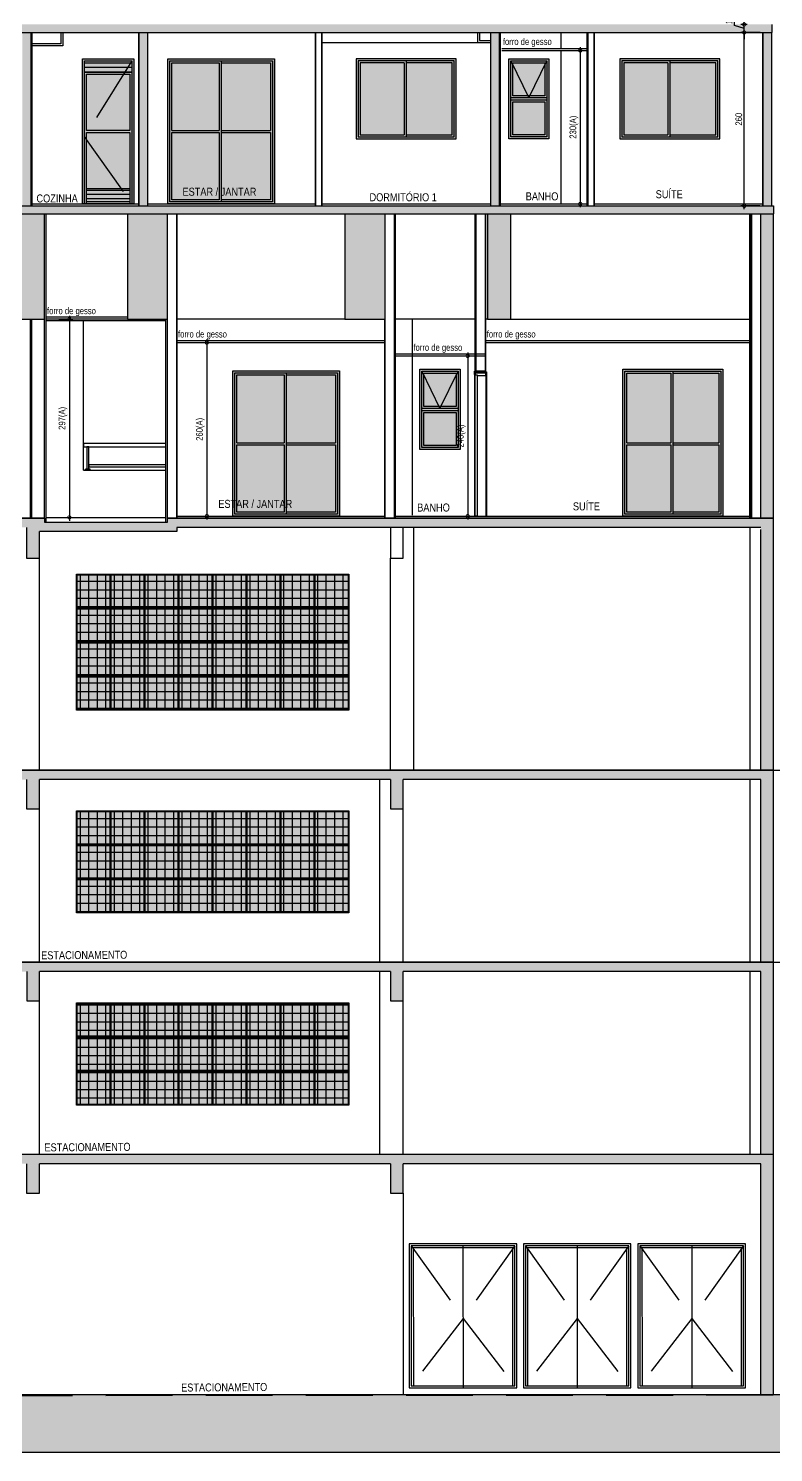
# Model space of a CAD drawing. Header units: metres. Extents: x -9138 to -7768, y 20 to 184.
# Drawn here: x -9006.6 to -8995.44, y 20.33 to 41.68 of the extents above; entities that cross this region are included whole.
import ezdxf
from ezdxf.enums import TextEntityAlignment as Align

# ---------------------------------------------------------------- set-up
doc = ezdxf.new("R2010")
doc.units = ezdxf.units.M
doc.linetypes.add('CTE ELEV$0$DASHEDX2', pattern=[1.5, 1, -0.5])
for name, color, linetype in [('ARQ-DIM EMBASAM', 2, 'Continuous'), ('CTE ELEV$0$ARQ-ALV ACAB', 4, 'Continuous'), ('CTE ELEV$0$ARQ-ALV OSSO', 5, 'Continuous'), ('CTE ELEV$0$ARQ-AUX', 7, 'Continuous'), ('CTE ELEV$0$ARQ-AUX1', 1, 'Continuous'), ('CTE ELEV$0$ARQ-CAX', 1, 'Continuous'), ('CTE ELEV$0$ARQ-DIM', 2, 'Continuous'), ('CTE ELEV$0$ARQ-ENCH', 1, 'Continuous'), ('CTE ELEV$0$ARQ-EST', 2, 'Continuous'), ('CTE ELEV$0$ARQ-PRJ', 7, 'CTE ELEV$0$DASHEDX2'), ('CTE ELEV$0$ARQ-TXT', 2, 'Continuous'), ('CTE ELEV$0$ES-CORTE', 2, 'Continuous')]:
    doc.layers.add(name, color=color, linetype=linetype)
doc.layers.add('CTE ELEV$0$COR-CAIX', color=7, linetype='Continuous', true_color=0x45494e)
doc.styles.add('CTE ELEV$0$Adesa', font='ARIALN.TTF')
doc.dimstyles.new('CTE ELEV$0$ADESA 1-0050', dxfattribs={"dimtxt": 0.1, "dimasz": 0.1, "dimexe": 0.05, "dimexo": 0.05, "dimgap": 0.03, "dimtad": 1, "dimdec": 1, "dimlfac": 100, "dimzin": 12, "dimtxsty": 'CTE ELEV$0$Adesa', "dimblk": 'CTE ELEV$0$_DotSmall', "dimcen": 1, "dimdle": 0.05, "dimclrd": 1, "dimclre": 1, "dimclrt": 256, "dimazin": 3, "dimtm": 1e-09, "dimtfac": 1, "dimtdec": 1, "dimtmove": 1, "dimatfit": 0, "dimldrblk": 'CTE ELEV$0$_DotSmall', "dimfxl": 0.8, "dimtvp": 2, "dimtolj": 1, "dimtzin": 0, "dimarcsym": 0})
pattern_1 = [(45, (-0.025073, 1e-07), (-0.02245064, 0.02245064), [])]

# ---------------------------------------------------------------- blocks, each defined once
blk = doc.blocks.new('CTE ELEV$0$CT AA 1 ANDAR')
at = {"layer": 'CTE ELEV$0$ES-CORTE'}
h = blk.add_hatch(color=8, dxfattribs=at)
h.dxf.hatch_style = 1
h.paths.add_polyline_path([(15.189, 3.02), (15.379, 3.02), (15.379, 3.46), (20.639, 3.46), (20.639, 3.02), (20.829, 3.02), (20.829, 3.46), (26.189, 3.46), (26.189, 0), (26.379, 0), (26.379, 3.6), (4.975, 3.6), (4.975, 0), (5.165, 0), (5.165, 3.46), (9.819, 3.46), (9.819, 3.02), (10.009, 3.02), (10.009, 3.46), (15.189, 3.46)])
at = {"layer": 'CTE ELEV$0$ARQ-AUX1'}
for points in [[(20.829, 3.02), (20.829, 0)], [(21.727, 2.23), (21.728, 0.092)], [(23.437, 2.23), (23.438, 0.092)], [(25.154, 2.23), (25.155, 0.092)]]:
    blk.add_lwpolyline(points, dxfattribs=at)
for points in [[(20.922, 0.1), (22.532, 0.1), (22.532, 2.26), (20.922, 2.26)], [(20.952, 0.13), (22.502, 0.13), (22.502, 2.23), (20.952, 2.23)], [(20.983, 0.13), (22.473, 0.13), (22.472, 2.2), (20.982, 2.2)], [(22.632, 0.1), (24.242, 0.1), (24.242, 2.26), (22.632, 2.26)], [(22.662, 0.13), (24.212, 0.13), (24.212, 2.23), (22.662, 2.23)], [(22.693, 0.13), (24.183, 0.13), (24.182, 2.2), (22.692, 2.2)], [(24.349, 0.1), (25.959, 0.1), (25.959, 2.26), (24.349, 2.26)], [(24.379, 0.13), (25.929, 0.13), (25.929, 2.23), (24.379, 2.23)], [(24.41, 0.13), (25.9, 0.13), (25.899, 2.2), (24.409, 2.2)]]:
    blk.add_lwpolyline(points, close=True, dxfattribs=at)
at = {"layer": 'CTE ELEV$0$ARQ-PRJ'}
for points in [[(20.952, 2.23), (21.728, 1.141), (20.952, 0.13)], [(22.503, 2.23), (21.728, 1.141), (22.503, 0.13)], [(22.662, 2.23), (23.438, 1.141), (22.662, 0.13)], [(24.213, 2.23), (23.438, 1.141), (24.213, 0.13)], [(24.379, 2.23), (25.155, 1.141), (24.379, 0.13)], [(25.93, 2.23), (25.155, 1.141), (25.93, 0.13)]]:
    blk.add_lwpolyline(points, dxfattribs=at)
at = {"layer": 'CTE ELEV$0$ES-CORTE'}
for p, q in [((26.379, 3.6), (4.975, 3.6, 0)), ((26.379, 3.6), (4.975, 3.6, 0)), ((20.639, 3.46), (15.379, 3.46)), ((20.639, 3.46), (15.379, 3.46)), ((26.379, 0), (26.379, 3.6)), ((26.379, 0), (26.379, 3.6)), ((-41.797, 0), (40.794, 0)), ((-41.797, 0), (40.794, 0))]:
    blk.add_line(p, q, dxfattribs=at)
for points in [[(15.189, 3.46), (15.189, 3.02), (15.379, 3.02), (15.379, 3.46)], [(15.189, 3.46), (15.189, 3.02), (15.379, 3.02), (15.379, 3.46)], [(20.639, 3.46), (20.639, 3.02), (20.829, 3.02), (20.829, 3.46)], [(20.639, 3.46), (20.639, 3.02), (20.829, 3.02), (20.829, 3.46)], [(26.189, 0), (26.189, 3.46), (20.829, 3.46)], [(26.189, 0), (26.189, 3.46), (20.829, 3.46)]]:
    blk.add_lwpolyline(points, dxfattribs=at)
at = {"layer": 'CTE ELEV$0$ARQ-TXT', "style": 'CTE ELEV$0$Adesa'}
blk.add_text('ESTACIONAMENTO', height=0.12, rotation=0.4387, dxfattribs=at).set_placement((18.149, 0.048, -0.035), align=Align.CENTER)
blk = doc.blocks.new('CTE ELEV$0$V NEOREX 18')
at = {"layer": 'CTE ELEV$0$ARQ-AUX'}
h = blk.add_hatch(dxfattribs=at)
h.set_pattern_fill('NET', color=256, scale=0.04)
h.set_pattern_definition([(0, (0.255, 0.5), (0, 0.127), []), (90, (0.255, 0.5), (-0.127, 8e-18), [])])
h.paths.add_polyline_path([(0.01, 0.5), (0.01, 0.01), (0.5, 0.01), (0.5, 0.5)])
at = {"layer": 'CTE ELEV$0$COR-CAIX'}
h = blk.add_hatch(color=256, dxfattribs=at)
h.dxf.hatch_style = 1
h.paths.add_polyline_path([(0, 0.51), (0.51, 0.51), (0.51, 0), (0, 0)])
at = {"layer": 'CTE ELEV$0$ARQ-AUX'}
for points in [[(0, 0.51), (0.51, 0.51), (0.51, 0), (0, 0)], [(0.01, 0.5), (0.5, 0.5), (0.5, 0.01), (0.01, 0.01)]]:
    blk.add_lwpolyline(points, close=True, dxfattribs=at)
blk = doc.blocks.new('CTE ELEV$0$CT AA 2 ANDAR')
at = {"layer": 'CTE ELEV$0$ES-CORTE'}
h = blk.add_hatch(color=8, dxfattribs=at)
h.dxf.hatch_style = 1
h.paths.add_polyline_path([(4.9747, 3.4149), (4.9747, 3.2749), (9.8193, 3.2749), (9.8193, 2.8351), (10.0092, 2.8351), (10.0092, 3.2749), (15.1893, 3.2749), (15.1893, 2.8349), (15.3793, 2.8349), (15.3793, 3.2749), (20.6393, 3.2749), (20.6393, 2.8349), (20.8293, 2.8349), (20.8293, 3.2749), (26.1894, 3.2749), (26.1894, 0.5349), (26.3793, 0.5349), (26.3793, 3.4149)])
at = {"layer": 'CTE ELEV$0$ARQ-AUX1'}
for p, q in [((20.479, 0.5349), (20.4793, 3.2749)), ((26.0292, 0.5349), (26.0292, 3.2749)), ((15.379, 0.5349), (15.3793, 2.835)), ((20.829, 0.5349), (20.8293, 2.835))]:
    blk.add_line(p, q, dxfattribs=at)
at = {"layer": 'CTE ELEV$0$ES-CORTE'}
for p, q in [((26.3793, 3.4149), (4.9747, 3.4149, 0)), ((20.6393, 3.2749), (15.3793, 3.2749)), ((26.1894, 3.2749), (20.8293, 3.2749)), ((26.1894, 0.5349), (26.1894, 3.2749)), ((26.3793, 0.5349), (26.3793, 3.4149))]:
    blk.add_line(p, q, dxfattribs=at)
for points in [[(15.1893, 3.2749), (15.1893, 2.8349), (15.3793, 2.8349), (15.3793, 3.2749)], [(20.6393, 3.2749), (20.6393, 2.8349), (20.8293, 2.8349), (20.8293, 3.2749)], [(26.3793, 0.5349), (4.9747, 0.5349)]]:
    blk.add_lwpolyline(points, dxfattribs=at)
at = {"layer": 'CTE ELEV$0$ARQ-AUX1'}
for p in [(15.9344, 2.2949, 0), (16.4444, 2.2949, 0), (16.9544, 2.2949, 0), (17.4644, 2.2949, 0), (17.9744, 2.2949, 0), (18.4844, 2.2949, 0), (18.9944, 2.2949, 0), (19.5044, 2.2949, 0), (15.9344, 1.7849, 0), (16.4444, 1.7849, 0), (16.9544, 1.7849, 0), (17.4644, 1.7849, 0), (17.9744, 1.7849, 0), (18.4844, 1.7849, 0), (18.9944, 1.7849, 0), (19.5044, 1.7849, 0), (15.9344, 1.2749, 0), (16.4444, 1.2749, 0), (16.9544, 1.2749, 0), (17.4644, 1.2749, 0), (17.9744, 1.2749, 0), (18.4844, 1.2749, 0), (18.9944, 1.2749, 0), (19.5044, 1.2749, 0)]:
    blk.add_blockref('CTE ELEV$0$V NEOREX 18', p, dxfattribs=at)
blk = doc.blocks.new('CTE ELEV$0$CT AA 3 ANDAR')
h = blk.add_hatch(color=8)
h.dxf.hatch_style = 1
h.paths.add_polyline_path([(26.379, 2.88), (4.975, 2.88), (4.975, 2.74), (9.819, 2.74), (9.819, 2.3), (10.009, 2.3), (10.009, 2.74), (15.189, 2.74), (15.189, 2.3), (15.379, 2.3), (15.379, 2.74), (20.639, 2.74), (20.639, 2.3), (20.829, 2.3), (20.829, 2.74), (26.189, 2.74), (26.189, 0), (26.379, 0)])
at = {"layer": 'CTE ELEV$0$ARQ-AUX1'}
for p, q in [((20.479, 0), (20.479, 2.74)), ((26.029, 0), (26.029, 2.74)), ((15.379, 0), (15.379, 2.3)), ((20.829, 0), (20.829, 2.3))]:
    blk.add_line(p, q, dxfattribs=at)
at = {"layer": 'CTE ELEV$0$ES-CORTE'}
for p, q in [((26.379, 2.88), (4.975, 2.88, 0)), ((26.379, 0), (26.379, 2.88)), ((20.639, 2.74), (15.379, 2.74)), ((26.189, 2.74), (20.829, 2.74)), ((26.189, 0), (26.189, 2.74))]:
    blk.add_line(p, q, dxfattribs=at)
for points in [[(15.189, 2.74), (15.189, 2.3), (15.379, 2.3), (15.379, 2.74)], [(20.639, 2.74), (20.639, 2.3), (20.829, 2.3), (20.829, 2.74)], [(4.975, 0), (40.762, 0)]]:
    blk.add_lwpolyline(points, dxfattribs=at)
at = {"layer": 'CTE ELEV$0$ARQ-AUX1'}
for p in [(15.934, 1.76, 0), (16.444, 1.76, 0), (16.954, 1.76, 0), (17.464, 1.76, 0), (17.974, 1.76, 0), (18.484, 1.76, 0), (18.994, 1.76, 0), (19.504, 1.76, 0), (15.934, 1.25, 0), (16.444, 1.25, 0), (16.954, 1.25, 0), (17.464, 1.25, 0), (17.974, 1.25, 0), (18.484, 1.25, 0), (18.994, 1.25, 0), (19.504, 1.25, 0), (15.934, 0.74, 0), (16.444, 0.74, 0), (16.954, 0.74, 0), (17.464, 0.74, 0), (17.974, 0.74, 0), (18.484, 0.74, 0), (18.994, 0.74, 0), (19.504, 0.74, 0)]:
    blk.add_blockref('CTE ELEV$0$V NEOREX 18', p, dxfattribs=at)
blk = doc.blocks.new('CTE ELEV$0$CT AA 4 ANDAR')
at = {"layer": 'CTE ELEV$0$ARQ-DIM'}
h = blk.add_hatch(color=8, dxfattribs=at)
h.dxf.hatch_style = 1
h.paths.add_polyline_path([(10.009, 4.18), (9.819, 4.18), (9.819, 3.72), (10.009, 3.72)], flags=17)
h.paths.add_polyline_path([(15.379, 4.12), (17.438, 4.12), (17.438, 4.18), (20.639, 4.18), (26.165, 4.18), (26.189, 4.18), (26.189, 0.54), (26.379, 0.54), (26.379, 4.32), (17.298, 4.32), (17.298, 4.26), (15.454, 4.26), (15.454, 4.32), (4.975, 4.32), (4.975, 4.18), (15.189, 4.18), (15.189, 3.72), (15.379, 3.72)])
at = {"layer": 'CTE ELEV$0$ARQ-AUX1'}
for p, q in [((20.99, 0.54), (20.989, 4.18)), ((26.029, 0.54), (26.029, 4.18)), ((15.379, 0.54), (15.379, 3.72)), ((20.64, 0.54), (20.639, 3.72))]:
    blk.add_line(p, q, dxfattribs=at)
at = {"layer": 'CTE ELEV$0$ARQ-DIM'}
blk.add_lwpolyline([(17.438, 4.18), (17.438, 4.12), (15.379, 4.12)], dxfattribs=at)
at = {"layer": 'CTE ELEV$0$ES-CORTE'}
for p, q in [((15.454, 4.32, 0), (4.975, 4.32, 0)), ((26.379, 4.32), (17.298, 4.32, 0)), ((26.379, 0.54), (26.379, 4.32)), ((26.165, 4.18), (17.438, 4.18, 0)), ((20.639, 4.18), (17.438, 4.18)), ((26.189, 4.18), (20.829, 4.18)), ((26.189, 0.54), (26.189, 4.15)), ((4.97, 0.54, 0), (40.794, 0.54))]:
    blk.add_line(p, q, dxfattribs=at)
for points in [[(15.189, 4.18), (15.189, 3.72), (15.379, 3.72), (15.379, 4.12)], [(20.639, 4.18), (20.639, 3.72), (20.829, 3.72), (20.829, 4.18)]]:
    blk.add_lwpolyline(points, dxfattribs=at)
at = {"layer": 'CTE ELEV$0$ARQ-AUX1'}
for p in [(15.934, 2.97, 0), (16.444, 2.97, 0), (16.954, 2.97, 0), (17.464, 2.97, 0), (17.974, 2.97, 0), (18.484, 2.97, 0), (18.994, 2.97, 0), (19.504, 2.97, 0), (15.934, 2.46, 0), (16.444, 2.46, 0), (16.954, 2.46, 0), (17.464, 2.46, 0), (17.974, 2.46, 0), (18.484, 2.46, 0), (18.994, 2.46, 0), (19.504, 2.46, 0), (15.934, 1.95, 0), (16.444, 1.95, 0), (16.954, 1.95, 0), (17.464, 1.95, 0), (17.974, 1.95, 0), (18.484, 1.95, 0), (18.994, 1.95, 0), (19.504, 1.95, 0), (15.934, 1.44, 0), (16.444, 1.44, 0), (16.954, 1.44, 0), (17.464, 1.44, 0), (17.974, 1.44, 0), (18.484, 1.44, 0), (18.994, 1.44, 0), (19.504, 1.44, 0)]:
    blk.add_blockref('CTE ELEV$0$V NEOREX 18', p, dxfattribs=at)
blk = doc.blocks.new('CTE ELEV$0$V P 160x220')
at = {"layer": 'CTE ELEV$0$COR-CAIX'}
h = blk.add_hatch(color=256, dxfattribs=at)
h.dxf.hatch_style = 1
h.paths.add_polyline_path([(0, 2.175), (1.6, 2.175), (1.6, 0), (0, 0)])
h = blk.add_hatch(color=254, dxfattribs=at)
h.dxf.hatch_style = 1
h.paths.add_polyline_path([(0.77, 2.115), (0.06, 2.115), (0.06, 1.1), (0.77, 1.1)])
h.paths.add_polyline_path([(1.54, 2.115), (0.8, 2.115), (0.8, 1.1), (1.54, 1.1)])
h.paths.add_polyline_path([(1.54, 1.07), (0.8, 1.07), (0.8, 0.06), (1.54, 0.06)])
h.paths.add_polyline_path([(0.77, 1.07), (0.06, 1.07), (0.06, 0.06), (0.77, 0.06)])
at = {"layer": 'CTE ELEV$0$ARQ-CAX'}
for p, q in [((0.06, 1.1), (0.77, 1.1)), ((0.06, 1.07), (0.77, 1.07)), ((0.8, 1.1), (1.54, 1.1)), ((0.8, 1.07), (1.54, 1.07))]:
    blk.add_line(p, q, dxfattribs=at)
for points in [[(0, 2.175), (1.6, 2.175), (1.6, 0), (0, 0)], [(0.03, 2.145), (1.57, 2.145), (1.57, 0.03), (0.03, 0.03)]]:
    blk.add_lwpolyline(points, close=True, dxfattribs=at)
for points in [[(0.8, 2.145), (0.8, 0.03)], [(0.06, 1.1), (0.06, 2.115), (0.77, 2.115)], [(0.77, 2.115), (0.77, 1.1)], [(0.8, 2.115), (1.54, 2.115), (1.54, 1.1)], [(0.77, 0.06), (0.06, 0.06), (0.06, 1.07)], [(0.77, 1.07), (0.77, 0.06)], [(1.54, 1.07), (1.54, 0.06), (0.8, 0.06)]]:
    blk.add_lwpolyline(points, dxfattribs=at)
blk = doc.blocks.new('CTE ELEV$0$V J 80x60')
at = {"layer": 'CTE ELEV$0$COR-CAIX'}
h = blk.add_hatch(color=256, dxfattribs=at)
h.dxf.hatch_style = 1
h.paths.add_polyline_path([(0, 1.2), (0.6, 1.2), (0.6, 0), (0, 0)])
h = blk.add_hatch(color=254, dxfattribs=at)
h.dxf.hatch_style = 1
h.paths.add_polyline_path([(0.54, 0.555), (0.06, 0.555), (0.06, 0.06), (0.54, 0.06)])
h.paths.add_polyline_path([(0.06, 1.108), (0.06, 0.645), (0.285, 0.645)], flags=17)
h.paths.add_polyline_path([(0.54, 1.108), (0.54, 1.14), (0.06, 1.14), (0.06, 1.108), (0.285, 0.645), (0.315, 0.645)])
h.paths.add_polyline_path([(0.54, 1.108), (0.315, 0.645), (0.54, 0.645)], flags=17)
at = {"layer": 'CTE ELEV$0$ARQ-CAX', "flags": 128}
for points in [[(0, 1.2), (0.6, 1.2), (0.6, 0), (0, 0)], [(0.03, 1.17), (0.57, 1.17), (0.57, 0.615), (0.03, 0.615)], [(0.03, 1.17), (0.57, 1.17), (0.57, 0.03), (0.03, 0.03)], [(0.06, 1.14), (0.54, 1.14), (0.54, 0.645), (0.06, 0.645)], [(0.03, 0.585), (0.57, 0.585), (0.57, 0.03), (0.03, 0.03)], [(0.06, 0.555), (0.54, 0.555), (0.54, 0.06), (0.06, 0.06)]]:
    blk.add_lwpolyline(points, close=True, dxfattribs=at)
at = {"layer": 'CTE ELEV$0$ARQ-PRJ'}
blk.add_lwpolyline([(0.03, 1.17), (0.3, 0.615), (0.57, 1.17)], dxfattribs=at)
blk = doc.blocks.new('*U161')
for p, q in [((-0.015, -0.005), (-0.015, -2.16)), ((0.155, -0.004), (0.155, -2.16)), ((0.165, -0.005), (0.165, -2.16))]:
    blk.add_line(p, q)
for points in [[(-0.015, 0.01), (-0.005, 0.01), (-0.005, -0.04), (-0.015, -0.04)], [(-0.005, -0.045), (0.025, -0.045), (0.025, -2.16), (-0.005, -2.16)], [(0.155, 0), (0.165, 0), (0.165, -0.05), (0.155, -0.05)]]:
    blk.add_lwpolyline(points, close=True)
blk.add_lwpolyline([(-0.005, -0.02), (-0.005, -0.045), (0.025, -0.045), (0.025, -0.055), (0.155, -0.055), (0.155, -0.02), (-0.005, -0.02)])
blk = doc.blocks.new('CTE ELEV$0$V P 150x220')
at = {"layer": 'CTE ELEV$0$COR-CAIX', "transparency": 33554687}
h = blk.add_hatch(color=256, dxfattribs=at)
h.dxf.hatch_style = 1
h.paths.add_polyline_path([(0, 2.2), (1.5, 2.2), (1.5, 0), (0, 0)])
h = blk.add_hatch(color=254, dxfattribs=at)
h.dxf.hatch_style = 1
h.paths.add_polyline_path([(0.72, 2.14), (0.06, 2.14), (0.06, 1.1), (0.72, 1.1)])
h.paths.add_polyline_path([(1.44, 2.14), (0.75, 2.14), (0.75, 1.1), (1.44, 1.1)])
h.paths.add_polyline_path([(1.44, 1.07), (0.75, 1.07), (0.75, 0.06), (1.44, 0.06)])
h.paths.add_polyline_path([(0.72, 1.07), (0.06, 1.07), (0.06, 0.06), (0.72, 0.06)])
for p, q in [((0.06, 1.1), (0.72, 1.1)), ((0.06, 1.07), (0.72, 1.07)), ((0.75, 1.1), (1.44, 1.1)), ((0.75, 1.07), (1.44, 1.07))]:
    blk.add_line(p, q)
for points in [[(0, 2.2), (1.5, 2.2), (1.5, 0), (0, 0)], [(0.03, 2.17), (1.47, 2.17), (1.47, 0.03), (0.03, 0.03)]]:
    blk.add_lwpolyline(points, close=True)
for points in [[(0.06, 1.1), (0.06, 2.14), (0.72, 2.14)], [(0.72, 2.14), (0.72, 1.1)], [(0.75, 2.17), (0.75, 0.03)], [(0.75, 2.14), (1.44, 2.14), (1.44, 1.1)], [(0.72, 0.06), (0.06, 0.06), (0.06, 1.07)], [(0.72, 1.07), (0.72, 0.06)], [(1.44, 1.07), (1.44, 0.06), (0.75, 0.06)]]:
    blk.add_lwpolyline(points)
blk = doc.blocks.new('CTE ELEV$0$CT AA PUC')
h = blk.add_hatch(color=8)
h.dxf.hatch_style = 1
h.paths.add_polyline_path([(10.055, 4.56), (9.645, 4.56), (9.645, 2.98), (10.055, 2.98)])
h.paths.add_polyline_path([(26.4, 4.56), (26.21, 4.56), (26.21, 0), (26.4, 0)])
h.paths.add_polyline_path([(26.4, 4.68), (4.995, 4.68), (4.995, 4.56), (26.4, 4.56)])
h.paths.add_polyline_path([(22.463, 4.56), (22.113, 4.56), (22.113, 2.98), (22.463, 2.98)])
h.paths.add_polyline_path([(20.579, 4.56), (19.979, 4.56), (19.979, 2.98), (20.579, 2.98)])
h.paths.add_polyline_path([(17.319, 4.56), (16.719, 4.56), (16.719, 2.98), (17.319, 2.98)])
h.paths.add_polyline_path([(15.475, 4.56), (15.075, 4.56), (15.075, 2.98), (15.475, 2.98)])
h.paths.add_polyline_path([(13.674, 4.56), (13.324, 4.56), (13.324, 2.98), (13.674, 2.98)])
h.paths.add_polyline_path([(11.064, 4.56), (10.714, 4.56), (10.714, 2.98), (11.064, 2.98)])
h.paths.add_polyline_path([(7.895, 4.56), (7.545, 4.56), (7.545, 2.98), (7.895, 2.98)])
h.paths.add_polyline_path([(5.145, 4.56), (4.995, 4.56), (4.995, 0), (5.145, 0)])
at = {"layer": 'CTE ELEV$0$ARQ-ENCH'}
h = blk.add_hatch(dxfattribs=at)
h.set_pattern_fill('ANSI31', color=256, scale=0.01)
h.set_pattern_definition(pattern_1)
h.paths.add_polyline_path([(26.05, 4.56), (26.07, 4.56), (26.07, 0), (26.05, 0)])
h = blk.add_hatch(dxfattribs=at)
h.set_pattern_fill('ANSI31', color=256, scale=0.01)
h.set_pattern_definition(pattern_1)
h.paths.add_polyline_path([(26.05, 4.56), (26.07, 4.56), (26.07, 0), (26.05, 0)])
blk.add_line((16.06, 0.72, 0), (16.06, 2.955, 0))
at = {"ltscale": 0.05}
for p, q in [((16.09, 0.72, 0), (16.09, 0.735, 0)), ((16.16, 0.735, 0), (16.09, 0.735, 0)), ((16.09, 0.72, 0), (16.09, 0.735, 0)), ((16.16, 0.72, 0), (16.16, 0.735, 0))]:
    blk.add_line(p, q, dxfattribs=at)
at = {"ltscale": 0.05, "elevation": 0}
for points in [[(17.294, 1.12), (16.06, 1.12), (16.06, 1.07), (17.294, 1.07)], [(16.16, 0.72), (16.09, 0.72)], [(16.16, 0.72), (16.09, 0.72)]]:
    blk.add_lwpolyline(points, dxfattribs=at)
at = {"elevation": 0}
blk.add_lwpolyline([(16.14, 1.07), (16.11, 1.07), (16.11, 0.735), (16.14, 0.735)], close=True, dxfattribs=at)
for points in [[(16.06, 0.72), (17.294, 0.72)], [(17.294, 0.8), (16.14, 0.8), (16.14, 0.77), (17.294, 0.77)]]:
    blk.add_lwpolyline(points, dxfattribs=at)
at = {"layer": 'CTE ELEV$0$ARQ-ALV ACAB'}
for p, q in [((15.5, -0.06, 0), (15.5, 4.56, 0)), ((15.5, -0.06, 0), (15.5, 4.56, 0)), ((17.464, 0, 0), (17.464, 4.56, 0)), ((17.464, 0, 0), (17.464, 4.56, 0)), ((20.734, 0, 0), (20.734, 4.56, 0)), ((20.734, 0, 0), (20.734, 4.56, 0)), ((21.928, 2.185, 0), (21.928, 4.56, 0)), ((21.928, 2.185, 0), (21.928, 4.56, 0)), ((22.088, 2.185, 0), (22.088, 4.56, 0)), ((22.088, 2.185, 0), (22.088, 4.56, 0)), ((26.045, 0, 0), (26.045, 4.56, 0)), ((26.045, 0, 0), (26.045, 4.56, 0)), ((17.294, -0.06, 0), (17.294, 2.98, 0)), ((17.294, -0.06, 0), (17.294, 2.98, 0)), ((20.574, 0, 0), (20.574, 2.98, 0)), ((20.574, 0, 0), (20.574, 2.98, 0)), ((21.928, 2.185, 0), (22.088, 2.185, 0)), ((21.928, 2.185, 0), (22.088, 2.185, 0)), ((15.5, 0.01, 0), (17.294, 0.01, 0)), ((15.5, 0.01, 0), (17.294, 0.01, 0)), ((17.464, 0.03, 0), (20.574, 0.03, 0)), ((17.464, 0.03, 0), (20.574, 0.03, 0)), ((20.734, 0.03, 0), (22.088, 0.03, 0)), ((22.088, 0.03, 0), (26.045, 0.03, 0)), ((22.088, 0.03, 0), (26.045, 0.03, 0))]:
    blk.add_line(p, q, dxfattribs=at)
at = {"layer": 'CTE ELEV$0$ARQ-ALV OSSO'}
for p, q in [((17.459, 0, 0), (17.459, 4.56, 0)), ((17.459, 0, 0), (17.459, 4.56, 0)), ((20.719, 0, 0), (20.719, 4.56, 0)), ((20.719, 0, 0), (20.719, 4.56, 0)), ((21.943, 2.205, 0), (21.943, 4.56, 0)), ((21.943, 2.205, 0), (21.943, 4.56, 0)), ((22.083, 2.205, 0), (22.083, 4.56, 0)), ((22.083, 2.205, 0), (22.083, 4.56, 0)), ((26.07, 0, 0), (26.07, 4.56, 0)), ((26.07, 0, 0), (26.07, 4.56, 0)), ((15.265, 0, 0), (15.265, 2.98, 0)), ((15.265, 0, 0), (15.265, 2.98, 0)), ((15.285, 0, 0), (15.285, 2.98, 0)), ((15.285, 0, 0), (15.285, 2.98, 0)), ((15.475, 0, 0), (15.475, 2.98, 0)), ((15.475, 0, 0), (15.475, 2.98, 0)), ((17.319, 0, 0), (17.319, 2.98, 0)), ((17.319, 0, 0), (17.319, 2.98, 0)), ((20.579, 0, 0), (20.579, 2.98, 0)), ((20.579, 0, 0), (20.579, 2.98, 0)), ((21.943, 2.205, 0), (22.083, 2.205, 0)), ((21.943, 2.205, 0), (22.083, 2.205, 0))]:
    blk.add_line(p, q, dxfattribs=at)
at = {"layer": 'CTE ELEV$0$ARQ-AUX1'}
for p, q in [((20.99, 2.46, 0), (20.99, 2.98, 0)), ((20.99, 2.475, 0), (20.99, 2.98, 0)), ((17.464, 2.66, 0), (20.574, 2.66, 0)), ((17.464, 2.63, 0), (20.574, 2.63, 0)), ((22.088, 2.66, 0), (26.045, 2.66, 0)), ((22.088, 2.63, 0), (26.045, 2.63, 0)), ((20.734, 2.46, 0), (22.088, 2.46, 0)), ((20.734, 2.43, 0), (22.088, 2.43, 0)), ((20.99, 0.045, 0), (20.99, 2.445, 0)), ((20.99, 0.045, 0), (20.99, 2.445, 0))]:
    blk.add_line(p, q, dxfattribs=at)
at = {"layer": 'CTE ELEV$0$ARQ-AUX1', "elevation": 0}
for points in [[(16.719, 3.01), (15.5, 3.01)], [(16.719, 2.98), (15.5, 2.98)], [(16.719, 2.98), (15.5, 2.98)], [(17.294, 2.955), (15.5, 2.955)], [(19.979, 2.98), (17.464, 2.98)], [(19.979, 2.98), (17.464, 2.98)], [(21.928, 2.98), (20.734, 2.98)], [(21.928, 2.98), (20.734, 2.98)], [(22.113, 2.98), (22.088, 2.98)], [(22.113, 2.98), (22.088, 2.98)], [(22.463, 2.98), (26.045, 2.98)], [(22.463, 2.98), (26.045, 2.98)]]:
    blk.add_lwpolyline(points, dxfattribs=at)
at = {"layer": 'CTE ELEV$0$ARQ-ENCH'}
blk.add_line((26.05, 0, 0), (26.05, 4.56, 0), dxfattribs=at)
blk.add_line((26.05, 0, 0), (26.05, 4.56, 0), dxfattribs=at)
at = {"layer": 'CTE ELEV$0$ARQ-ENCH', "elevation": 0}
blk.add_lwpolyline([(26.05, 4.56), (26.07, 4.56), (26.07, 0), (26.05, 0)], close=True, dxfattribs=at)
blk.add_lwpolyline([(26.05, 4.56), (26.07, 4.56), (26.07, 0), (26.05, 0)], close=True, dxfattribs=at)
at = {"layer": 'CTE ELEV$0$ES-CORTE'}
for p, q in [((4.995, 4.68, 0), (26.4, 4.68, 0)), ((4.995, 4.68, 0), (26.4, 4.68, 0)), ((4.995, 4.56, 0), (26.4, 4.56, 0)), ((4.995, 4.56, 0), (26.4, 4.56, 0)), ((26.21, 0, 0), (26.21, 4.56, 0)), ((26.21, 0, 0), (26.21, 4.56, 0)), ((26.4, 4.68, 0), (26.4, 4.56, 0)), ((26.4, 4.68, 0), (26.4, 4.56, 0)), ((26.4, 0, 0), (26.4, 4.56, 0)), ((26.4, 0, 0), (26.4, 4.56, 0)), ((4.99, 0, 0), (15.475, 0, 0)), ((4.99, 0, 0), (15.475, 0, 0)), ((17.319, 0, 0), (26.4, 0, 0)), ((17.319, 0, 0), (26.4, 0, 0)), ((17.319, 0, 0), (26.4, 0, 0)), ((17.319, 0, 0), (26.4, 0, 0))]:
    blk.add_line(p, q, dxfattribs=at)
at = {"layer": 'CTE ELEV$0$ES-CORTE', "elevation": 0}
for points in [[(15.075, 4.56), (15.075, 2.98), (15.475, 2.98), (15.475, 4.56)], [(15.075, 4.56), (15.075, 2.98), (15.475, 2.98), (15.475, 4.56)], [(16.719, 4.56), (16.719, 2.98), (17.319, 2.98), (17.319, 4.56)], [(16.719, 4.56), (16.719, 2.98), (17.319, 2.98), (17.319, 4.56)], [(19.979, 4.56), (19.979, 2.98), (20.579, 2.98), (20.579, 4.56)], [(19.979, 4.56), (19.979, 2.98), (20.579, 2.98), (20.579, 4.56)], [(22.113, 4.56), (22.113, 2.98), (22.463, 2.98), (22.463, 4.56)], [(22.113, 4.56), (22.113, 2.98), (22.463, 2.98), (22.463, 4.56)]]:
    blk.add_lwpolyline(points, dxfattribs=at)
at = {"layer": 'CTE ELEV$0$ES-CORTE'}
blk.add_lwpolyline([(15.475, 0), (15.475, -0.06), (17.319, -0.06), (17.319, 0)], dxfattribs=at)
blk.add_lwpolyline([(15.475, 0), (15.475, -0.06), (17.319, -0.06), (17.319, 0)], dxfattribs=at)
at = {"layer": 'CTE ELEV$0$ARQ-CAX'}
for name, p in [('CTE ELEV$0$V P 160x220', (18.298, 0.03, 0)), ('CTE ELEV$0$V P 160x220', (18.298, 0.03, 0)), ('CTE ELEV$0$V J 80x60', (21.103, 1.03, 0)), ('CTE ELEV$0$V J 80x60', (21.103, 1.03, 0)), ('*U161', (21.933, 2.19, 0)), ('CTE ELEV$0$V P 150x220', (24.143, 0.03, 0)), ('CTE ELEV$0$V P 150x220', (24.143, 0.03, 0))]:
    blk.add_blockref(name, p, dxfattribs=at)
at = {"layer": 'CTE ELEV$0$ARQ-TXT', "style": 'CTE ELEV$0$Adesa'}
for s, height, p in [('forro de gesso', 0.1, (15.881, 3.095, 0)), ('forro de gesso', 0.1, (17.844, 2.745, 0)), ('forro de gesso', 0.1, (17.844, 2.745, 0)), ('forro de gesso', 0.1, (22.469, 2.745, 0)), ('forro de gesso', 0.1, (22.469, 2.745, 0)), ('forro de gesso', 0.1, (21.371, 2.545, 0)), ('forro de gesso', 0.1, (21.371, 2.545, 0)), ('ESTAR / JANTAR', 0.12, (18.635, 0.215, 0)), ('ESTAR / JANTAR', 0.12, (18.635, 0.215, 0)), ('BANHO', 0.12, (21.306, 0.158)), ('BANHO', 0.12, (21.306, 0.158)), ('SUÍTE', 0.12, (23.597, 0.19)), ('SUÍTE', 0.12, (23.597, 0.19))]:
    blk.add_text(s, height=height, dxfattribs=at).set_placement(p, align=Align.MIDDLE)
blk = doc.blocks.new('CTE ELEV$0$V J 150x120')
at = {"layer": 'CTE ELEV$0$COR-CAIX'}
h = blk.add_hatch(color=256, dxfattribs=at)
h.dxf.hatch_style = 1
h.paths.add_polyline_path([(1.5, 1.2), (0, 1.2), (0, 0), (1.5, 0)])
h = blk.add_hatch(color=254, dxfattribs=at)
h.dxf.hatch_style = 1
h.paths.add_polyline_path([(0.72, 1.14), (0.06, 1.14), (0.06, 0.06), (0.72, 0.06)])
h.paths.add_polyline_path([(0.75, 0.06), (1.44, 0.06), (1.44, 1.14), (0.75, 1.14)])
for points in [[(1.5, 1.2), (0, 1.2), (0, 0), (1.5, 0)], [(1.47, 1.17), (0.03, 1.17), (0.03, 0.03), (1.47, 0.03)]]:
    blk.add_lwpolyline(points, close=True)
for points in [[(0.72, 1.14), (0.06, 1.14), (0.06, 0.06), (0.72, 0.06)], [(0.72, 1.14), (0.72, 0.06)], [(0.75, 1.17), (0.75, 0.03)], [(0.75, 0.06), (1.44, 0.06), (1.44, 1.14), (0.75, 1.14)]]:
    blk.add_lwpolyline(points)
blk = doc.blocks.new('CTE ELEV$0$V P 80x220')
at = {"layer": 'CTE ELEV$0$ARQ-CAX'}
h = blk.add_hatch(dxfattribs=at)
h.set_pattern_fill('LINE', scale=0.02)
h.set_pattern_definition([(0, (0.74004, 2.16916), (0, 0.0635), [])])
h.paths.add_polyline_path([(0.74, 2.145), (0.03, 2.145), (0.03, 2), (0.74, 2)])
h.paths.add_polyline_path([(0.71, 0.2), (0.06, 0.2), (0.06, 0.03), (0.71, 0.03)])
at = {"layer": 'CTE ELEV$0$COR-CAIX'}
h = blk.add_hatch(color=256, dxfattribs=at)
h.dxf.hatch_style = 1
h.paths.add_polyline_path([(0.77, 0), (0.77, 2.175), (0, 2.175), (0, 0)])
h = blk.add_hatch(color=254, dxfattribs=at)
h.dxf.hatch_style = 1
h.paths.add_polyline_path([(0.71, 1.945), (0.154, 1.945), (0.678, 1.1), (0.71, 1.1)])
h.paths.add_polyline_path([(0.154, 1.945), (0.06, 1.945), (0.06, 1.1), (0.678, 1.1)])
h.paths.add_polyline_path([(0.71, 0.958), (0.71, 1.048), (0.697, 1.07), (0.06, 1.07), (0.06, 0.23), (0.193, 0.23)])
h.paths.add_polyline_path([(0.71, 0.958), (0.193, 0.23), (0.71, 0.23)], flags=17)
at = {"layer": 'CTE ELEV$0$ARQ-CAX'}
for points in [[(0.77, 0), (0.77, 2.175), (0, 2.175), (0, 0)], [(0.74, 2.145), (0.03, 2.145), (0.03, 1.975), (0.74, 1.975)]]:
    blk.add_lwpolyline(points, close=True, dxfattribs=at)
for points in [[(0.74, 0), (0.74, 1.975), (0.03, 1.975), (0.03, 0)], [(0.71, 1.1), (0.71, 1.945), (0.06, 1.945), (0.06, 1.1)], [(0.06, 1.1), (0.71, 1.1)], [(0.06, 1.07), (0.06, 0)], [(0.71, 1.07), (0.06, 1.07)], [(0.71, 0), (0.71, 1.07)], [(0.71, 0.23), (0.06, 0.23)], [(0.06, 0.2), (0.71, 0.2)], [(0.06, 0.03), (0.71, 0.03)], [(0, 0), (0.77, 0)]]:
    blk.add_lwpolyline(points, dxfattribs=at)
at = {"layer": 'CTE ELEV$0$ARQ-PRJ'}
blk.add_lwpolyline([(0.03, 2.145), (0.74, 1), (0.03, 0)], dxfattribs=at)
blk = doc.blocks.new('CTE ELEV$0$_DotSmall')
at = {"color": 0, "linetype": 'ByBlock', "const_width": 0.5}
blk.add_lwpolyline([(-0.0625, 0, 1), (0.0625, 0, 1)], format="xyb", close=True, dxfattribs=at)
blk = doc.blocks.new('*D698')
at = {"layer": 'CTE ELEV$0$ES-CORTE', "color": 1, "lineweight": -2, "transparency": 16777216}
for p, q in [((23.53, 2.38), (23.53, -0.02)), ((23.295, 2.33), (23.58, 2.33)), ((23.295, 0.03), (23.58, 0.03))]:
    blk.add_line(p, q, dxfattribs=at)
at = {"layer": 'Defpoints', "color": 0, "transparency": 16777216}
for p in [(23.245, 2.33, 0), (23.245, 0.03, 0), (23.53, 0.03)]:
    blk.add_point(p, dxfattribs=at)
at = {"layer": 'CTE ELEV$0$ES-CORTE', "color": 1, "lineweight": -2, "transparency": 16777216, "xscale": 0.1, "yscale": 0.1, "zscale": 0.1}
for p, rotation in [((23.53, 2.33), 90), ((23.53, 0.03), 270)]:
    blk.add_blockref('CTE ELEV$0$_DotSmall', p, dxfattribs=dict(at, rotation=rotation))
at = {"layer": 'CTE ELEV$0$ES-CORTE', "transparency": 16777216, "insert": (23.434, 1.18), "char_height": 0.1, "attachment_point": 5, "rotation": 90, "style": 'CTE ELEV$0$Adesa'}
blk.add_mtext('\\A1;230(A)', dxfattribs=at)
blk = doc.blocks.new('*D702')
at = {"layer": 'CTE ELEV$0$ES-CORTE', "color": 1, "lineweight": -2, "transparency": 16777216}
for p, q in [((25.841, 2.704), (25.841, 2.873)), ((25.986, 2.72), (25.986, 2.82)), ((25.986, 2.66), (25.841, 2.704)), ((26.03, 2.72), (25.936, 2.72)), ((26.03, 2.6), (25.936, 2.6)), ((25.986, 2.6), (25.986, 2.72)), ((25.986, 2.6), (25.986, 2.72)), ((25.986, 2.6), (25.986, 2.5))]:
    blk.add_line(p, q, dxfattribs=at)
at = {"layer": 'Defpoints', "color": 0, "transparency": 16777216}
for p in [(25.986, 2.72), (26.08, 2.72, 0), (26.08, 2.6)]:
    blk.add_point(p, dxfattribs=at)
at = {"layer": 'CTE ELEV$0$ES-CORTE', "color": 1, "lineweight": -2, "transparency": 16777216, "xscale": 0.1, "yscale": 0.1, "zscale": 0.1}
for p, rotation in [((25.986, 2.72), 270), ((25.986, 2.6), 90)]:
    blk.add_blockref('CTE ELEV$0$_DotSmall', p, dxfattribs=dict(at, rotation=rotation))
at = {"layer": 'CTE ELEV$0$ES-CORTE', "transparency": 16777216, "insert": (25.76, 2.788), "char_height": 0.1, "attachment_point": 5, "rotation": 90, "style": 'CTE ELEV$0$Adesa'}
blk.add_mtext('\\A1;12', dxfattribs=at)
blk = doc.blocks.new('*D703')
at = {"layer": 'CTE ELEV$0$ES-CORTE', "color": 1, "lineweight": -2, "transparency": 16777216}
for p, q in [((26.224, 2.6), (25.936, 2.6)), ((25.986, -0.05), (25.986, 2.65)), ((26.219, 0), (25.936, 0))]:
    blk.add_line(p, q, dxfattribs=at)
at = {"layer": 'Defpoints', "color": 0, "transparency": 16777216}
for p in [(25.986, 2.6), (26.274, 2.6), (26.269, 0)]:
    blk.add_point(p, dxfattribs=at)
at = {"layer": 'CTE ELEV$0$ES-CORTE', "color": 1, "lineweight": -2, "transparency": 16777216, "xscale": 0.1, "yscale": 0.1, "zscale": 0.1}
for p, rotation in [((25.986, 2.6), 90), ((25.986, 0), 270)]:
    blk.add_blockref('CTE ELEV$0$_DotSmall', p, dxfattribs=dict(at, rotation=rotation))
at = {"layer": 'CTE ELEV$0$ES-CORTE', "transparency": 16777216, "insert": (25.905, 1.3), "char_height": 0.1, "attachment_point": 5, "rotation": 90, "style": 'CTE ELEV$0$Adesa'}
blk.add_mtext('\\A1;260', dxfattribs=at)
blk = doc.blocks.new('*D436')
at = {"layer": 'CTE ELEV$0$ES-CORTE', "color": 1, "lineweight": -2, "transparency": 16777216}
for p, q in [((-9000.178, 36.77), (-8999.971, 36.77)), ((-9000.021, 36.82), (-9000.021, 34.32)), ((-9000.178, 34.37), (-8999.971, 34.37))]:
    blk.add_line(p, q, dxfattribs=at)
at = {"layer": 'Defpoints', "color": 0, "transparency": 16777216}
for p in [(-9000.228, 36.77, 0), (-9000.228, 34.37, 0), (-9000.021, 34.37)]:
    blk.add_point(p, dxfattribs=at)
at = {"layer": 'CTE ELEV$0$ES-CORTE', "color": 1, "lineweight": -2, "transparency": 16777216, "xscale": 0.1, "yscale": 0.1, "zscale": 0.1}
for p, rotation in [((-9000.021, 36.77), 90), ((-9000.021, 34.37), 270)]:
    blk.add_blockref('CTE ELEV$0$_DotSmall', p, dxfattribs=dict(at, rotation=rotation))
at = {"layer": 'CTE ELEV$0$ES-CORTE', "transparency": 16777216, "insert": (-9000.117, 35.57), "char_height": 0.1, "attachment_point": 5, "rotation": 90, "style": 'CTE ELEV$0$Adesa'}
blk.add_mtext('\\A1;240(A)', dxfattribs=at)
blk = doc.blocks.new('*D437')
at = {"layer": 'CTE ELEV$0$ES-CORTE', "color": 1, "lineweight": -2, "transparency": 16777216}
for p, q in [((-9004.088, 36.97), (-9003.88, 36.97)), ((-9003.93, 37.02), (-9003.93, 34.32)), ((-9004.088, 34.37), (-9003.88, 34.37))]:
    blk.add_line(p, q, dxfattribs=at)
at = {"layer": 'Defpoints', "color": 0, "transparency": 16777216}
for p in [(-9004.138, 36.97, 0), (-9004.138, 34.37, 0), (-9003.93, 34.37)]:
    blk.add_point(p, dxfattribs=at)
at = {"layer": 'CTE ELEV$0$ES-CORTE', "color": 1, "lineweight": -2, "transparency": 16777216, "xscale": 0.1, "yscale": 0.1, "zscale": 0.1}
for p, rotation in [((-9003.93, 36.97), 90), ((-9003.93, 34.37), 270)]:
    blk.add_blockref('CTE ELEV$0$_DotSmall', p, dxfattribs=dict(at, rotation=rotation))
at = {"layer": 'CTE ELEV$0$ES-CORTE', "transparency": 16777216, "insert": (-9004.026, 35.67), "char_height": 0.1, "attachment_point": 5, "rotation": 90, "style": 'CTE ELEV$0$Adesa'}
blk.add_mtext('\\A1;260(A)', dxfattribs=at)
blk = doc.blocks.new('*D438')
at = {"layer": 'CTE ELEV$0$ES-CORTE', "color": 1, "lineweight": -2, "transparency": 16777216}
for p, q in [((-9005.99, 37.37), (-9005.99, 34.3)), ((-9006.147, 37.32), (-9005.94, 37.32)), ((-9006.147, 34.35), (-9005.94, 34.35))]:
    blk.add_line(p, q, dxfattribs=at)
at = {"layer": 'Defpoints', "color": 0, "transparency": 16777216}
for p in [(-9006.197, 37.32, 0), (-9006.197, 34.35, 0), (-9005.99, 34.35)]:
    blk.add_point(p, dxfattribs=at)
at = {"layer": 'CTE ELEV$0$ES-CORTE', "color": 1, "lineweight": -2, "transparency": 16777216, "xscale": 0.1, "yscale": 0.1, "zscale": 0.1}
for p, rotation in [((-9005.99, 37.32), 90), ((-9005.99, 34.35), 270)]:
    blk.add_blockref('CTE ELEV$0$_DotSmall', p, dxfattribs=dict(at, rotation=rotation))
at = {"layer": 'CTE ELEV$0$ES-CORTE', "transparency": 16777216, "insert": (-9006.086, 35.835), "char_height": 0.1, "attachment_point": 5, "rotation": 90, "style": 'CTE ELEV$0$Adesa'}
blk.add_mtext('\\A1;297(A)', dxfattribs=at)
blk = doc.blocks.new('CTE ELEV$0$CT AA TIPO')
at = {"layer": 'CTE ELEV$0$ARQ-EST'}
h = blk.add_hatch(color=8, dxfattribs=at)
h.dxf.hatch_style = 1
h.paths.add_polyline_path([(26.3999, 2.72), (5.02, 2.72), (5.02, 2.6), (26.3999, 2.6)])
h = blk.add_hatch(color=8, dxfattribs=at)
h.dxf.hatch_style = 1
h.paths.add_polyline_path([(5.1499, 2.6), (5.02, 2.6), (5.02, 0), (5.1499, 0)])
h.paths.add_polyline_path([(7.8099, 2.6), (7.68, 2.6), (7.68, 0), (7.8099, 0)])
h.paths.add_polyline_path([(13.54, 2.6), (13.41, 2.6), (13.41, 0), (13.54, 0)])
h.paths.add_polyline_path([(15.2999, 2.6), (15.1699, 2.6), (15.1699, 0), (15.2999, 0)])
h.paths.add_polyline_path([(17.05, 2.6), (16.92, 2.6), (16.92, 0), (17.05, 0)])
h.paths.add_polyline_path([(22.3199, 2.6), (22.19, 2.6), (22.19, 0), (22.3199, 0)])
h.paths.add_polyline_path([(26.3999, 2.6), (26.2699, 2.6), (26.2699, 0), (26.3999, 0)])
at = {"layer": 'CTE ELEV$0$ARQ-ALV ACAB'}
for p, q in [((15.3149, 0, 0), (15.3149, 2.6, 0)), ((16.915, 0, 0), (16.915, 2.6, 0)), ((19.56, 0, 0), (19.56, 2.6, 0)), ((19.66, 0, 0), (19.66, 2.6, 0)), ((22.3349, 0, 0), (22.3349, 2.6, 0)), ((23.635, 0, 0), (23.635, 2.6, 0)), ((23.745, 0, 0), (23.745, 2.6, 0)), ((26.2649, 0, 0), (26.2649, 2.6, 0)), ((15.3149, 0.03, 0), (16.915, 0.03, 0)), ((17.05, 0.03, 0), (19.56, 0.03, 0)), ((19.66, 0.03, 0), (22.1899, 0.03, 0)), ((22.3349, 0.03, 0), (23.635, 0.03, 0)), ((23.745, 0.03, 0), (26.2649, 0.03, 0))]:
    blk.add_line(p, q, dxfattribs=at)
at = {"layer": 'CTE ELEV$0$ARQ-ALV OSSO'}
for p, q in [((19.565, 0, 0), (19.565, 2.6, 0)), ((19.655, 0, 0), (19.655, 2.6, 0)), ((23.65, 0, 0), (23.65, 2.6, 0)), ((23.74, 0, 0), (23.74, 2.6, 0))]:
    blk.add_line(p, q, dxfattribs=at)
at = {"layer": 'CTE ELEV$0$ARQ-AUX1'}
for p, q in [((23.245, 2.36, 0), (23.245, 2.6, 0)), ((19.66, 2.45, 0), (22.19, 2.45, 0)), ((22.355, 2.36, 0), (23.635, 2.36, 0)), ((22.355, 2.33, 0), (23.635, 2.33, 0)), ((23.245, 0.03, 0), (23.245, 2.33, 0))]:
    blk.add_line(p, q, dxfattribs=at)
at = {"layer": 'CTE ELEV$0$ARQ-AUX1', "elevation": 0}
for points in [[(15.775, 2.6), (15.775, 2.4), (15.325, 2.4)], [(15.745, 2.6), (15.745, 2.43), (15.325, 2.43)], [(21.99, 2.6), (21.99, 2.45), (22.19, 2.45)], [(22.02, 2.6), (22.02, 2.48), (22.19, 2.48)]]:
    blk.add_lwpolyline(points, dxfattribs=at)
at = {"layer": 'CTE ELEV$0$ES-CORTE'}
for p, q in [((5.02, 2.6, 0), (26.3999, 2.6, 0)), ((15.2999, 0, 0), (15.2999, 2.6, 0)), ((16.92, 0, 0), (16.92, 2.6, 0)), ((17.05, 0, 0), (17.05, 2.6, 0)), ((22.19, 0, 0), (22.19, 2.6, 0)), ((22.3199, 0, 0), (22.3199, 2.6, 0)), ((26.2699, 0, 0), (26.2699, 2.6, 0)), ((26.3999, 2.72, 0), (26.3999, 2.6, 0)), ((26.3999, 0, 0), (26.3999, 2.6, 0)), ((5.015, 0, 0), (26.3999, 0, 0))]:
    blk.add_line(p, q, dxfattribs=at)
at = {"layer": 'CTE ELEV$0$ARQ-CAX', "xscale": -1}
blk.add_blockref('CTE ELEV$0$V P 80x220', (16.84, 0.0301, 0), dxfattribs=at)
at = {"layer": 'CTE ELEV$0$ARQ-CAX'}
for name, p in [('CTE ELEV$0$V P 160x220', (17.35, 0.03, 0)), ('CTE ELEV$0$V J 150x120', (20.17, 1.005, 0)), ('CTE ELEV$0$V J 80x60', (22.46, 1.005, 0)), ('CTE ELEV$0$V J 150x120', (24.12, 1.005, 0))]:
    blk.add_blockref(name, p, dxfattribs=at)
at = {"layer": 'CTE ELEV$0$ARQ-TXT', "style": 'CTE ELEV$0$Adesa'}
for s, height, p in [('forro de gesso', 0.1, (22.7358, 2.4504, 0)), ('ESTAR / JANTAR', 0.12, (18.123, 0.2147)), ('DORMITÓRIO 1', 0.12, (20.8764, 0.1441)), ('SUÍTE', 0.12, (24.8624, 0.1896)), ('COZINHA', 0.12, (15.6908, 0.1123)), ('BANHO', 0.12, (22.9567, 0.1435))]:
    blk.add_text(s, height=height, dxfattribs=at).set_placement(p, align=Align.MIDDLE)
at = {"layer": 'CTE ELEV$0$ES-CORTE', "color": 8}
for base, p1, p2, picture, middle in [((25.9859, 2.72, 0), (26.0802, 2.6, 0), (26.0802, 2.72, 0), '*D702', (25.7605, 2.7336, 0)), ((25.9859, 2.6, 0), (26.2694, 0, 0), (26.2744, 2.6, 0), '*D703', (25.9048, 1.3, 0))]:
    dim = blk.add_linear_dim(base=base, p1=p1, p2=p2, angle=90, dimstyle='CTE ELEV$0$ADESA 1-0050', dxfattribs=at)
    dim.commit()
    dim.dimension.update_dxf_attribs({"geometry": picture, "text_midpoint": middle})
dim = blk.add_linear_dim(base=(23.53, 0.03, 0), p1=(23.245, 2.33, 0), p2=(23.245, 0.03, 0), angle=90, text='<>(A)', dimstyle='CTE ELEV$0$ADESA 1-0050', dxfattribs=at)
dim.commit()
dim.dimension.update_dxf_attribs({"geometry": '*D698', "text_midpoint": (23.4344, 1.18, 0)})
blk = doc.blocks.new('CTE ELEV')
at = {"layer": 'CTE ELEV$0$ARQ-AUX'}
h = blk.add_hatch(dxfattribs=at)
h.set_pattern_fill('EARTH', color=8, scale=0.1)
edge = h.paths.add_edge_path()
edge.add_line((-8985.5736, 21.1977), (-9063.4352, 21.158))
edge.add_line((-9063.4352, 21.158), (-9063.4352, 21.1579))
edge.add_line((-9063.4352, 21.1579), (-9063.6252, 21.1579))
edge.add_line((-9063.6252, 21.1579), (-9084.9452, 21.147))
edge.add_line((-9084.9452, 21.147), (-9084.9452, 20.997))
edge.add_arc((-9085.6952, 19.4053), 1.7595, 64.76999, 98.16848)
edge.add_line((-9085.9452, 21.147), (-9085.9452, 20.3302))
edge.add_line((-9085.9452, 20.3302), (-8979.5671, 20.3302))
edge.add_line((-8979.5671, 20.3302), (-8979.5671, 21.2))
edge.add_line((-8979.5671, 21.2), (-8981.0249, 21.2))
edge.add_line((-8981.0249, 21.2), (-8981.0269, 21.1988))
edge.add_line((-8981.0269, 21.1988), (-8985.5756, 21.1988))
edge.add_line((-8985.5756, 21.1988), (-8985.5736, 21.1977))
blk.add_lwpolyline([(-8979.5671, 21.2), (-8979.5671, 20.3302), (-9085.9452, 20.3302), (-9085.9452, 21.147)], dxfattribs=at)
at = {"layer": 'CTE ELEV$0$ARQ-PRJ'}
blk.add_lwpolyline([(-9084.9452, 21.147), (-8981.0249, 21.2)], dxfattribs=at)
for name, p in [('CTE ELEV$0$CT AA PUC', (-9021.8396, 34.34, 0)), ('CTE ELEV$0$CT AA 3 ANDAR', (-9021.819, 27.68))]:
    blk.add_blockref(name, p)
at = {"layer": 'CTE ELEV$0$ARQ-ALV ACAB'}
blk.add_blockref('CTE ELEV$0$CT AA 2 ANDAR', (-9021.819, 24.2651), dxfattribs=at)
at = {"layer": 'CTE ELEV$0$ARQ-AUX1'}
blk.add_blockref('CTE ELEV$0$CT AA TIPO', (-9021.8644, 39.02, 0), dxfattribs=at)
at = {"layer": 'CTE ELEV$0$ARQ-CAX'}
for name, p in [('CTE ELEV$0$CT AA 4 ANDAR', (-9021.819, 30.02)), ('CTE ELEV$0$CT AA 1 ANDAR', (-9021.819, 21.2))]:
    blk.add_blockref(name, p, dxfattribs=at)
at = {"layer": 'CTE ELEV$0$ARQ-TXT', "style": 'CTE ELEV$0$Adesa'}
for p in [(-9005.7676, 27.7288, -0.0353), (-9005.7179, 24.8488, -0.0353)]:
    blk.add_text('ESTACIONAMENTO', height=0.12, rotation=0.43868, dxfattribs=at).set_placement(p, align=Align.CENTER)
at = {"layer": 'CTE ELEV$0$ES-CORTE', "color": 8}
for base, p1, p2, picture, middle in [((-9005.9902, 34.35, 0), (-9006.1975, 37.32, 0), (-9006.1975, 34.35, 0), '*D438', (-9006.0857, 35.835, 0)), ((-9003.9302, 34.37, 0), (-9004.1375, 36.97, 0), (-9004.1375, 34.37, 0), '*D437', (-9004.0258, 35.67, 0)), ((-9000.0211, 34.37, 0), (-9000.2285, 36.77, 0), (-9000.2285, 34.37, 0), '*D436', (-9000.1167, 35.57, 0))]:
    dim = blk.add_linear_dim(base=base, p1=p1, p2=p2, angle=90, text='<>(A)', dimstyle='CTE ELEV$0$ADESA 1-0050', dxfattribs=at)
    dim.commit()
    dim.dimension.update_dxf_attribs({"geometry": picture, "text_midpoint": middle})

msp = doc.modelspace()

# ---------------------------------------------------------------- block references
at = {"layer": 'ARQ-DIM EMBASAM'}
msp.add_blockref('CTE ELEV', (0, 0), dxfattribs=at)

doc.saveas('drawing.dxf')
